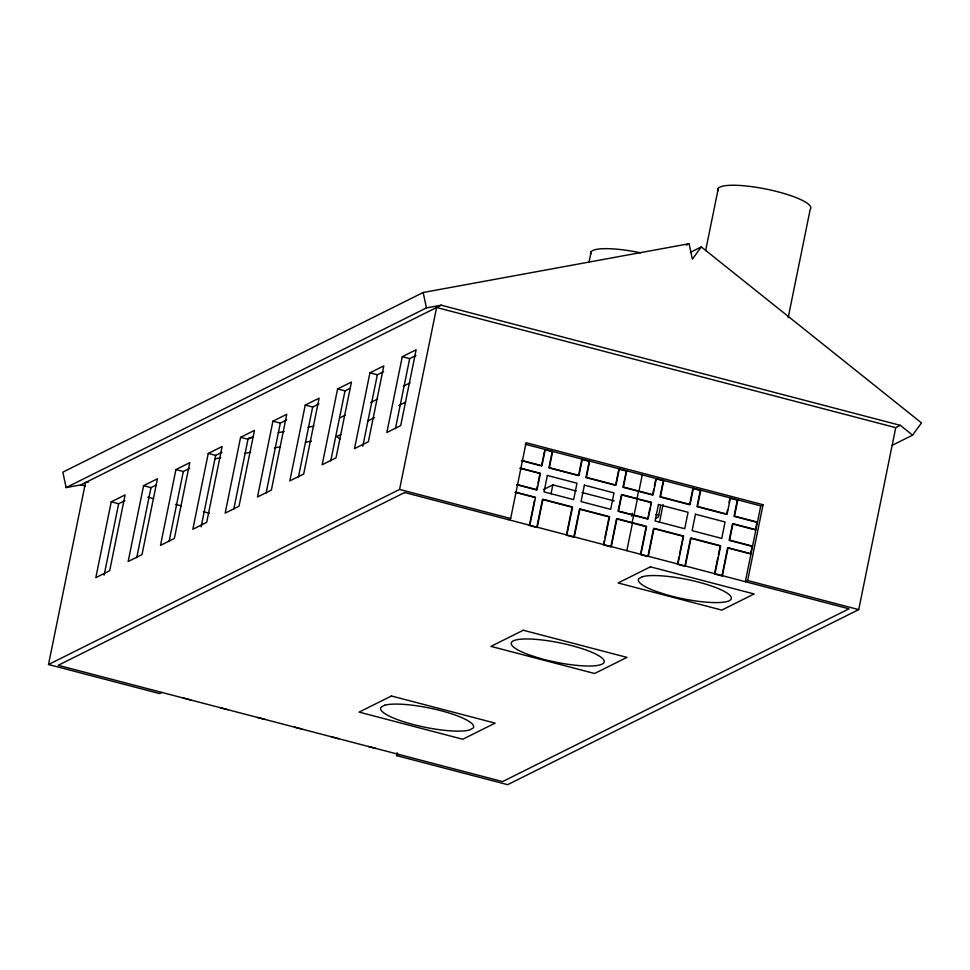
<?xml version="1.0" encoding="UTF-8"?>
<svg xmlns="http://www.w3.org/2000/svg" width="970" height="970" viewBox="0 0 970 970"><rect width="100%" height="100%" fill="white"/><g stroke="black" fill="none" stroke-linecap="round" stroke-linejoin="round"><path stroke-width="1.45" d="M161.893 692.434L159.589 693.586L48.5 664.511L85.518 482.563L88.488 482.017M111.247 501.817L95.824 577.623L109.683 570.712L125.106 494.906L111.247 501.817L118.655 503.757L124.948 500.617M104.117 575.186L118.655 503.757M143.584 485.691L128.161 561.497L142.02 554.585L157.443 478.78L143.584 485.691L150.993 487.631L156.024 485.121M136.746 557.604L150.993 487.631M175.922 469.565L160.499 545.382L174.357 538.471L189.78 462.654L175.922 469.565L183.33 471.505L189.623 468.364M169.083 541.478L183.33 471.505M208.259 453.439L192.836 529.256L206.695 522.345L222.118 446.527L208.259 453.439L215.655 455.379L221.96 452.238M201.129 526.819L215.655 455.379M240.596 437.312L225.173 513.13L239.02 506.219L254.455 430.401L240.596 437.312L247.993 439.252L253.037 436.742M233.758 509.238L247.993 439.252M272.922 421.186L257.499 497.004L271.358 490.092L286.781 414.275L272.922 421.186L280.33 423.126L286.635 419.986M266.095 493.112L280.33 423.126M305.259 405.06L289.836 480.877L303.695 473.966L319.118 398.161L305.259 405.06L312.667 407L318.972 403.859M298.433 476.985L312.667 407M337.596 388.946L322.173 464.751L336.032 457.84L351.455 382.034L337.596 388.946L345.005 390.874L350.049 388.364M330.77 460.859L345.005 390.874M369.934 372.82L354.511 448.625L368.37 441.714L383.793 365.908L369.934 372.82L377.342 374.759L383.647 371.607M362.804 446.188L377.342 374.759M402.271 356.693L386.848 432.499L400.707 425.587L416.13 349.782L402.271 356.693L409.679 358.633L415.972 355.493M395.445 428.607L409.679 358.633M48.5 664.511L399.579 489.438L436.597 307.49L895.746 427.661L900.366 425.357L912.588 435.13L921.5 422.908L701.286 246.913L690.458 252.321M895.746 427.661L858.729 609.609L507.649 784.681L396.56 755.606L397.154 752.696M508.353 519.665L510.669 518.513L526.092 442.708L763.063 504.727L747.64 580.533L745.336 581.685L760.759 505.879L763.063 504.727M534.47 500.484L529.377 525.522L536.774 527.462L542.472 499.477L570.675 506.861M536.883 488.589L537.441 485.849M537.998 483.108L539.95 473.518L519.908 468.28M544.497 451.183L541.49 465.939L521.448 460.689M529.838 525.291L535.525 497.307L515.482 492.069M545.261 449.474L541.951 465.709L521.909 460.459M589.057 262.033L591.166 251.642M537.234 527.231L542.933 499.247L572.555 507.007L566.856 534.979M552.658 451.414L549.359 467.649L578.981 475.397L582.291 459.174M551.033 493.791L552.839 484.891L576.204 491.002M572.094 507.237L566.395 535.21L573.803 537.15L579.502 509.177L607.705 516.561M574.264 536.919L579.963 508.947L609.584 516.695L603.886 544.667M589.687 461.102L586.389 477.337L616.011 485.097L619.309 468.862M603.728 543.43L604.322 540.484M604.928 537.538L609.124 516.925M611.294 546.607L616.993 518.635L646.614 526.383L640.915 554.367M626.717 470.802L623.419 487.025L653.04 494.785L656.338 478.549M631.676 516.21L632.282 513.251M632.076 522.927L633.616 515.349M638.502 491.329L636.963 498.907L621.406 494.845L618.072 511.287L647.693 519.035L649.924 508.074M626.838 550.681L632.537 522.697M634.077 515.118L637.423 498.677M638.963 491.099L642.261 474.863M640.758 553.118L646.153 526.613M650.482 505.334L651.04 502.593L638.369 499.283M653.78 489.11L652.58 495.015L622.958 487.255L626.256 471.032L618.848 469.092L615.55 485.327L585.928 477.567L589.226 461.332L581.818 459.404L578.52 475.627L548.899 467.879L552.197 451.644L544.8 449.704M654.374 486.164L655.878 478.78L663.286 480.72L659.988 496.955L689.609 504.703L692.604 489.947M705.639 250.587L718.333 188.241M648.324 556.295L654.01 528.323L683.632 536.07L677.945 564.055M663.747 480.489L660.449 496.725L690.07 504.473L693.368 488.237M660.715 505.455L658.375 516.974L655.756 518.271M659.479 522.333L663.104 504.533M678.976 556.925L677.484 564.285L684.893 566.225L690.579 538.241L720.201 546.001M679.582 553.979L683.171 536.301L653.55 528.553L647.863 556.525L640.455 554.597M685.353 565.995L691.04 538.01L720.661 545.77L714.975 573.743M700.776 490.177L697.478 506.413L727.1 514.161L730.398 497.937M717.812 557.774L714.514 573.973L721.922 575.913L727.609 547.941L750.562 553.943L752.102 546.365L729.149 540.351L732.495 523.909L755.448 529.923L756.988 522.345L734.035 516.331L737.345 500.096L729.937 498.168M718.406 554.828L719.91 547.468M727.536 509.965L726.627 514.391L697.006 506.643L700.316 490.408L692.907 488.468M729.04 502.593L729.634 499.635M722.383 575.683L728.07 547.711L751.022 553.712M737.806 499.865L734.496 516.101L757.449 522.115M788.173 317.675L810.229 209.302A47.457 9.87 11.5 0 0 765.645 188.98A47.457 9.87 11.5 0 0 717.97 190.787M701.286 246.913L692.386 259.135L689.1 243.725L423.162 292.491L62.844 472.16L66.13 487.583L80.898 484.867L441.217 305.186L900.366 425.357M66.13 487.583L426.448 307.902L441.217 305.186M339.621 417.997L345.041 415.293M370.77 402.465L377.548 399.082M403.277 386.254L410.055 382.871M686.384 245.083L689.1 243.725M340.737 434.487L336.687 436.512L340.228 439.349M367.788 421.004L374.553 417.633M398.9 405.484L405.666 402.113M543.406 489.583L552.839 484.891M183.379 698.06L190.775 699.988M220.396 707.748L227.804 709.688M257.426 717.436L264.834 719.376M294.456 727.124L301.864 729.064M892.279 445.266L912.588 435.13M331.485 736.824L338.894 738.752M368.515 746.512L375.923 748.452M396.56 755.606L398.876 754.454M248.55 438.113L253.012 437.3M278.269 432.668L284.21 431.577M307.987 427.212L313.928 426.121M214.819 458.858L220.76 457.767M244.537 453.402L250.49 452.323M274.267 447.958L280.209 446.867M305.477 442.235L311.418 441.144M525.207 444.236L760.759 505.879M520.369 468.049L540.411 473.287L537.065 489.729L517.022 484.479M755.909 529.693L732.956 523.679L729.61 540.12L752.562 546.134M582.048 492.53L614.168 500.932M655.793 514.439L658.727 515.216M516.561 484.709L536.604 489.959M515.021 492.299L535.064 497.537M644.735 526.249L616.52 518.865L610.833 546.837L603.425 544.897M399.579 489.438L510.669 518.513M747.64 580.533L858.729 609.609M147.852 497.125L153.696 498.653M175.618 504.388L181.475 505.916M203.397 511.663L209.241 513.191M80.898 484.867L85.287 486.018M423.162 292.491L426.448 307.902M590.815 254.201A47.457 9.87 11.5 0 1 640.527 252.806M547.359 475.458L544.012 491.899L573.634 499.647L576.98 483.218L547.359 475.458M584.389 485.145L581.042 501.587L610.663 509.347L614.01 492.905L584.389 485.145M621.879 494.615L618.533 511.057L648.154 518.804L651.5 502.363L621.879 494.615M658.436 504.533L655.089 520.975L684.723 528.723L688.057 512.281L658.436 504.533M695.466 514.221L692.119 530.663L721.741 538.411L725.087 521.981L695.466 514.221M384.654 705.238L381.161 707.081A47.457 9.87 11.5 0 0 413.741 724.651A47.457 9.87 11.5 0 0 469.565 729.986L473.057 728.155A47.457 9.87 11.5 0 0 440.477 710.573A47.457 9.87 11.5 0 0 384.654 705.238M642.407 576.713L638.915 578.544A47.457 9.87 11.5 0 0 655.453 591.166L665.796 594.549A47.457 9.87 11.5 0 0 727.318 601.448A47.457 9.87 11.5 0 0 703.941 583.613A47.457 9.87 11.5 0 0 642.407 576.713M404.672 492.53L58.212 665.299L502.557 781.59L849.017 608.82L404.672 492.53M391.431 695.987L359.106 712.113L462.775 739.249L495.112 723.123L391.431 695.987M523.266 630.245L490.929 646.372L594.61 673.507L626.947 657.381L523.266 630.245M650.433 566.832L618.096 582.958L721.777 610.094L754.114 593.967L650.433 566.832M538.641 657.963L528.298 654.568A47.457 9.87 11.5 0 1 537.441 639.497A47.457 9.87 11.5 0 1 604.249 661.394A47.457 9.87 11.5 0 1 538.641 657.963"/></g></svg>
